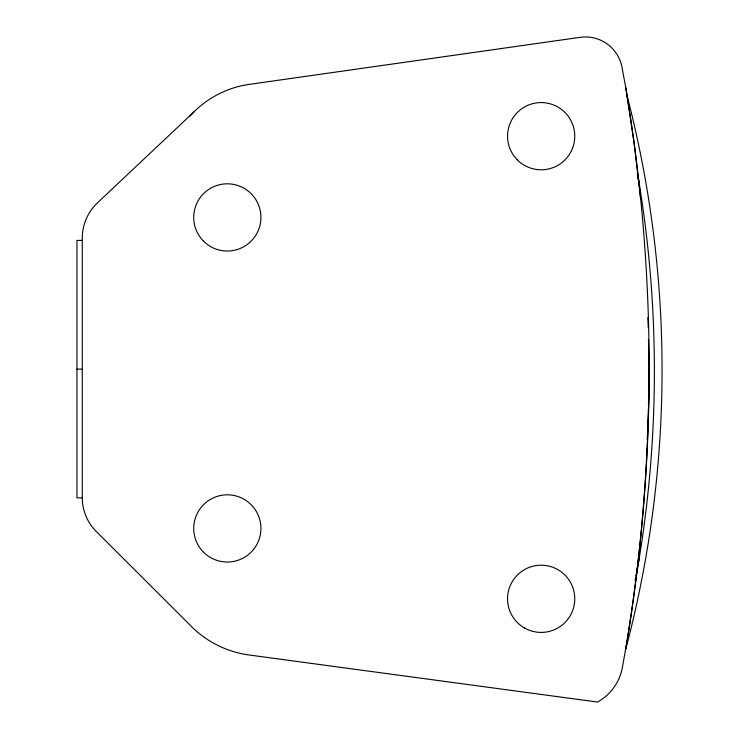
<?xml version="1.0" encoding="UTF-8"?>
<svg xmlns="http://www.w3.org/2000/svg" width="739" height="739" viewBox="0 0 739 739"><rect width="100%" height="100%" fill="white"/><g stroke="black" fill="none" stroke-linecap="round" stroke-linejoin="round"><path stroke-width="1.11" d="M649.138 368.392C648.787 468.637 640.353 568.947 622.349 667.594A49.707 49.707 0 0 1 615.836 684.563L613.813 687.603A49.707 49.707 0 0 1 597.546 702.05L249.154 655.003A100.994 100.994 0 0 1 189.332 624.363L96.236 531.443A47.508 47.508 0 0 1 82.288 497.809M648.408 408.796L648.205 418.93A1160.572 1160.572 0 0 1 647.854 426.883M648.472 405.415L649.138 372.28L648.482 339.441M635.152 580.494L635.558 578.267M635.965 576.05L639.29 557.927M189.923 116.171L193.849 112.014A97.714 97.714 0 0 1 249.154 84.394L580.217 37.319A37.181 37.181 0 0 1 614.072 50.391L616.853 54.215A37.181 37.181 0 0 1 622.016 67.369L625.776 87.738L634.173 143.495L640.722 199.502M193.849 112.014L97.483 202.828A48.395 48.395 0 0 0 82.288 238.041L82.288 497.874L76.948 497.874L76.948 240.415L82.288 240.415M76.948 369.149L82.288 369.149M637.341 173.647L639.651 186.413M648.251 327.931L648.205 325.631A1160.572 1160.572 0 0 0 647.854 317.668M625.776 87.738A1697.261 1697.261 0 0 1 625.776 649.036A1091.808 1091.808 0 0 0 626.875 94.998M637.609 174.071A1164.904 1164.904 0 0 1 636.224 575.866M635.826 578.101A1164.904 1164.904 0 0 1 635.42 580.337M647.512 433.71A1160.572 1160.572 0 0 1 647.198 439.391M646.634 448.481A1160.572 1160.572 0 0 1 646.486 450.753M203.558 552.19A33.606 33.606 0 0 0 259.786 537.124A33.606 33.606 0 0 0 218.624 495.961A33.606 33.606 0 0 0 203.558 552.19M203.558 241.182A33.606 33.606 0 0 0 259.786 226.116A33.606 33.606 0 0 0 218.624 184.953A33.606 33.606 0 0 0 203.558 241.182M517.392 159.947A33.606 33.606 0 0 0 573.621 144.881A33.606 33.606 0 0 0 532.459 103.719A33.606 33.606 0 0 0 517.392 159.947M524.348 627.91A33.606 33.606 0 0 0 574.766 598.802A33.606 33.606 0 0 0 524.348 569.695A33.606 33.606 0 0 0 524.348 627.91"/></g></svg>
